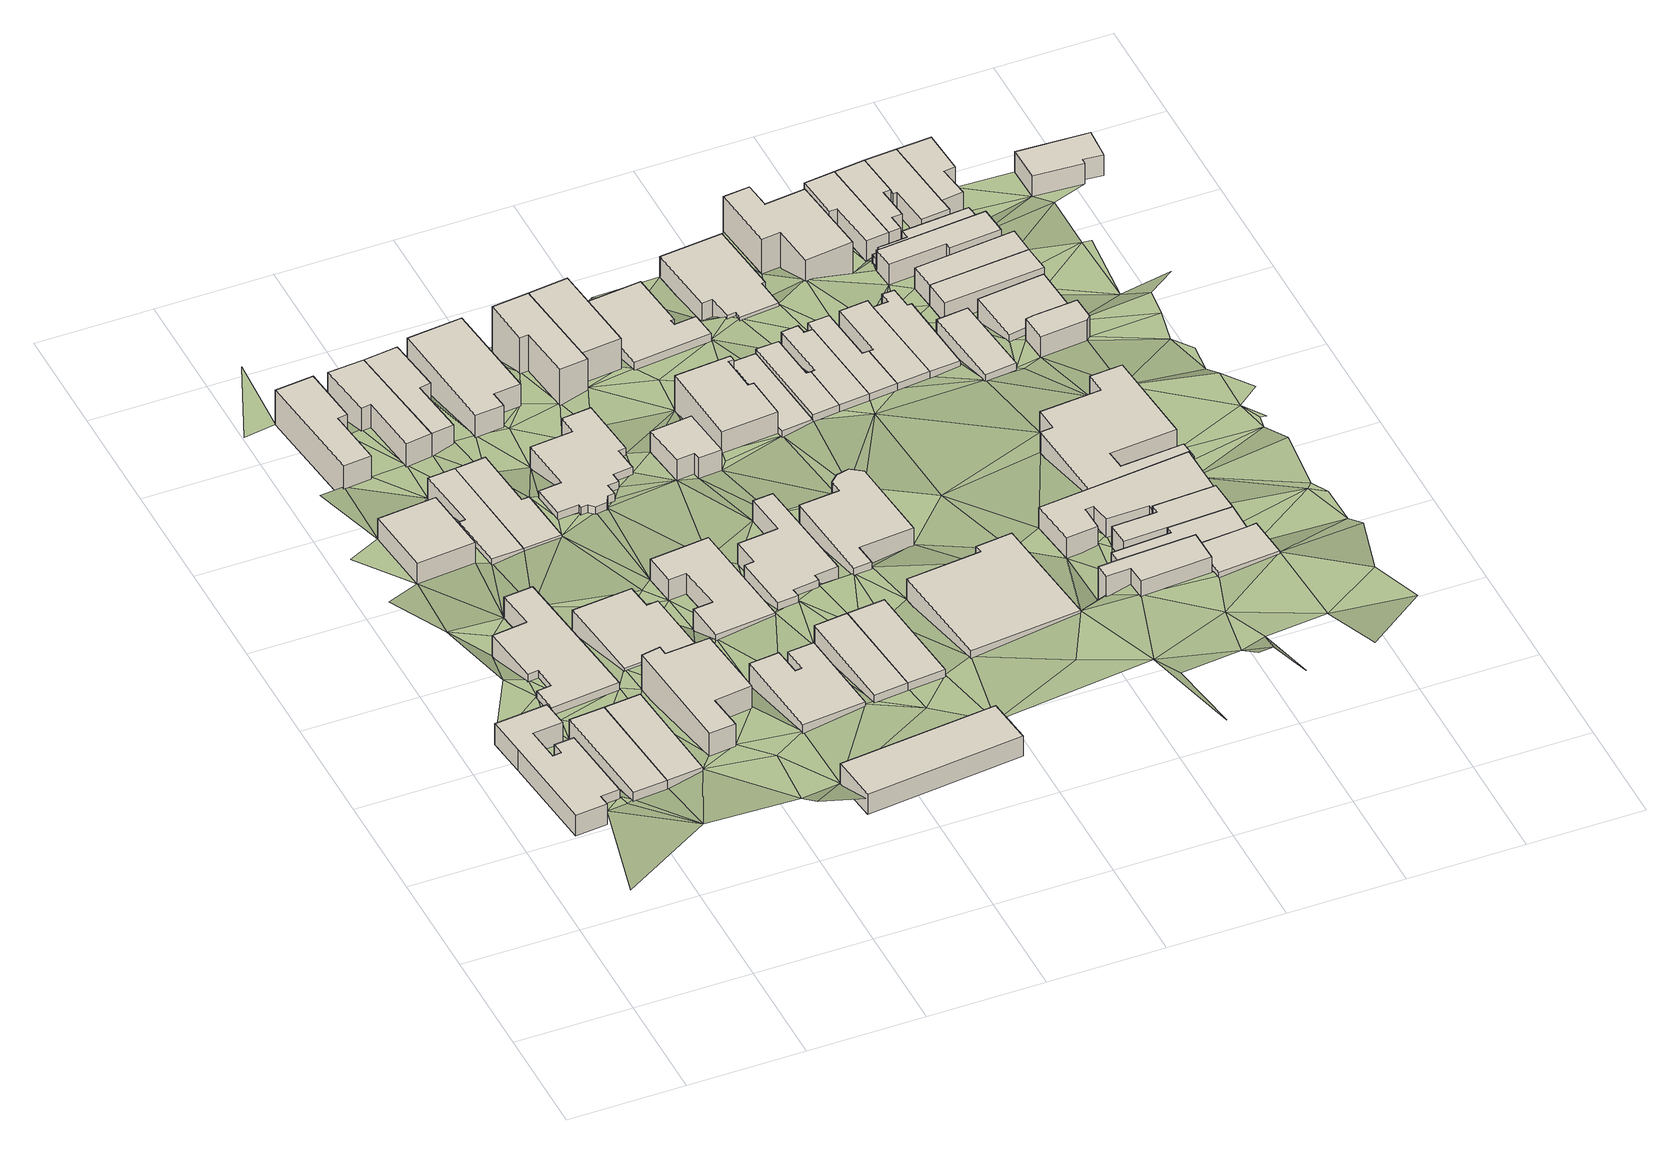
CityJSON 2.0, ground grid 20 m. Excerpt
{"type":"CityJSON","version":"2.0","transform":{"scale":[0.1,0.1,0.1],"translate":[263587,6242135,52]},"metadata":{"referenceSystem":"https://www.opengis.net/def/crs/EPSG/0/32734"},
"CityObjects":{
"building1":{"type":"Building","attributes":{"address":"3 Coronation Road Walmer Estate Cape Town","building":"house","building:levels":1,"building_height":4.1,"plus_code":"4FRW3C8R+6WP","ground_height":64.71,"roof_height":68.81},"geometry":[{"type":"Solid","lod":"1","boundaries":[[[[0,1,2,3]],[[1,4,5,2]],[[4,6,7,5]],[[6,8,9,7]],[[8,10,11,9]],[[10,12,13,11]],[[12,14,15,13]],[[14,16,17,15]],[[16,18,19,17]],[[18,20,21,19]],[[20,22,23,21]],[[22,24,25,23]],[[24,0,3,25]],[[3,2,5,7,9,11,13,15,17,19,21,23,25]],[[24,22,20,18,16,14,12,10,8,6,4,1,0]]]]}]},
"building2":{"type":"Building","attributes":{"address":"5 Coronation Road Walmer Estate Cape Town","building":"house","building:levels":1,"building_height":4.1,"plus_code":"4FRW3C8R+6XV","ground_height":64.71,"roof_height":68.81},"geometry":[{"type":"Solid","lod":"1","boundaries":[[[[26,27,28,29]],[[27,30,31,28]],[[30,32,33,31]],[[32,26,29,33]],[[29,28,31,33]],[[32,30,27,26]]]]}]},
"building3":{"type":"Building","attributes":{"address":"7 Coronation Road Walmer Estate Cape Town","building":"house","building:levels":1,"building_height":4.1,"plus_code":"4FRW3C8R+7X5","ground_height":64.71,"roof_height":68.81},"geometry":[{"type":"Solid","lod":"1","boundaries":[[[[27,26,29,28]],[[26,34,35,29]],[[34,36,37,35]],[[36,27,28,37]],[[28,29,35,37]],[[36,34,26,27]]]]}]},
"building4":{"type":"Building","attributes":{"address":"8 Princess Street Walmer Estate Cape Town","building":"house","building:levels":1,"building_height":4.1,"plus_code":"4FRW3C8R+9X4","ground_height":61.66,"roof_height":65.76},"geometry":[{"type":"Solid","lod":"1","boundaries":[[[[38,39,40,41]],[[39,42,43,40]],[[42,44,45,43]],[[44,46,47,45]],[[46,48,49,47]],[[48,50,51,49]],[[50,52,53,51]],[[52,54,55,53]],[[54,56,57,55]],[[56,38,41,57]],[[41,40,43,45,47,49,51,53,55,57]],[[56,54,52,50,48,46,44,42,39,38]]]]}]},
"building5":{"type":"Building","attributes":{"address":"5 Princess Street Walmer Estate Cape Town","building":"house","building:levels":1,"building_height":4.1,"plus_code":"4FRW3C8R+FXM","ground_height":58.16,"roof_height":62.26},"geometry":[{"type":"Solid","lod":"1","boundaries":[[[[58,59,60,61]],[[59,62,63,60]],[[62,64,65,63]],[[64,58,61,65]],[[61,60,63,65]],[[64,62,59,58]]]]}]},
"building6":{"type":"Building","attributes":{"address":"9 Coronation Road Walmer Estate Cape Town","building":"house","building:levels":2,"building_height":6.9,"plus_code":"4FRW3C8V+72H","ground_height":65.66,"roof_height":72.56},"geometry":[{"type":"Solid","lod":"1","boundaries":[[[[66,67,68,69]],[[67,70,71,68]],[[70,72,73,71]],[[72,74,75,73]],[[74,76,77,75]],[[76,78,79,77]],[[78,80,81,79]],[[80,66,69,81]],[[69,68,71,73,75,77,79,81]],[[80,78,76,74,72,70,67,66]]]]}]},
"building7":{"type":"Building","attributes":{"address":"10 Princess Street Walmer Estate Cape Town","building":"house","building:levels":1,"building_height":4.1,"plus_code":"4FRW3C8V+82X","ground_height":61.66,"roof_height":65.76},"geometry":[{"type":"Solid","lod":"1","boundaries":[[[[82,83,84,85]],[[83,86,87,84]],[[86,88,89,87]],[[88,90,91,89]],[[90,92,93,91]],[[92,82,85,93]],[[85,84,87,89,91,93]],[[92,90,88,86,83,82]]]]}]},
"building8":{"type":"Building","attributes":{"address":"47 Lever Street Walmer Estate Cape Town","building":"house","building:levels":2,"building_height":6.9,"plus_code":"4FRW3C8R+HXJ","ground_height":52.29,"roof_height":59.19},"geometry":[{"type":"Solid","lod":"1","boundaries":[[[[94,95,96,97]],[[95,98,99,96]],[[98,100,101,99]],[[100,102,103,101]],[[102,104,105,103]],[[104,94,97,105]],[[97,96,99,101,103,105]],[[104,102,100,98,95,94]]]]}]},
"building9":{"type":"Building","attributes":{"address":"7 Princess Street Walmer Estate Cape Town","building":"house","building:levels":1,"building_height":4.1,"plus_code":"4FRW3C8V+G26","ground_height":54.96,"roof_height":59.06},"geometry":[{"type":"Solid","lod":"1","boundaries":[[[[106,107,108,109]],[[107,110,111,108]],[[110,112,113,111]],[[112,114,115,113]],[[114,116,117,115]],[[116,106,109,117]],[[109,108,111,113,115,117]],[[116,114,112,110,107,106]]]]}]},
"building10":{"type":"Building","attributes":{"address":"11 Coronation Road Walmer Estate Cape Town","building":"house","building:levels":1,"building_height":4.1,"plus_code":"4FRW3C8V+64R","ground_height":65.66,"roof_height":69.76},"geometry":[{"type":"Solid","lod":"1","boundaries":[[[[118,119,120,121]],[[119,122,123,120]],[[122,124,125,123]],[[124,126,127,125]],[[126,128,129,127]],[[128,130,131,129]],[[130,132,133,131]],[[132,118,121,133]],[[121,120,123,125,127,129,131,133]],[[132,130,128,126,124,122,119,118]]]]}]},
"building11":{"type":"Building","attributes":{"address":"7A Princess Street Walmer Estate Cape Town","building":"house","building:levels":1,"building_height":4.1,"plus_code":"4FRW3C8V+G2G","ground_height":54.96,"roof_height":59.06},"geometry":[{"type":"Solid","lod":"1","boundaries":[[[[107,106,109,108]],[[106,134,135,109]],[[134,136,137,135]],[[136,138,139,137]],[[138,140,141,139]],[[140,107,108,141]],[[108,109,135,137,139,141]],[[140,138,136,134,106,107]]]]}]},
"building12":{"type":"Building","attributes":{"address":"45 Lever Street Walmer Estate Cape Town","building":"house","building:levels":2,"building_height":6.9,"plus_code":"4FRW3C8V+H2R","ground_height":52.29,"roof_height":59.19},"geometry":[{"type":"Solid","lod":"1","boundaries":[[[[142,143,144,145]],[[143,146,147,144]],[[146,148,149,147]],[[148,150,151,149]],[[150,152,153,151]],[[152,142,145,153]],[[145,144,147,149,151,153]],[[152,150,148,146,143,142]]]]}]},
"building13":{"type":"Building","attributes":{"address":"Walmer Estate Cape Town","building":"yes","building:levels":1,"building_height":4.1,"plus_code":"4FRW3C8V+549","ground_height":68.45,"roof_height":72.55},"geometry":[{"type":"Solid","lod":"1","boundaries":[[[[154,155,156,157]],[[155,158,159,156]],[[158,160,161,159]],[[160,154,157,161]],[[157,156,159,161]],[[160,158,155,154]]]]}]},
"building14":{"type":"Building","attributes":{"address":"12 Princess Street Walmer Estate Cape Town","building":"house","building:levels":1,"building_height":4.1,"plus_code":"4FRW3C8V+946","ground_height":62.31,"roof_height":66.41},"geometry":[{"type":"Solid","lod":"1","boundaries":[[[[162,163,164,165]],[[163,166,167,164]],[[166,168,169,167]],[[168,170,171,169]],[[170,172,173,171]],[[172,174,175,173]],[[174,176,177,175]],[[176,162,165,177]],[[165,164,167,169,171,173,175,177]],[[176,174,172,170,168,166,163,162]]]]}]},
"building15":{"type":"Building","attributes":{"address":"43 Lever Street Walmer Estate Cape Town","building":"house","building:levels":2,"building_height":6.9,"plus_code":"4FRW3C8V+H2V","ground_height":52.29,"roof_height":59.19},"geometry":[{"type":"Solid","lod":"1","boundaries":[[[[142,152,153,145]],[[152,178,179,153]],[[178,180,181,179]],[[180,182,183,181]],[[182,184,185,183]],[[184,142,145,185]],[[145,153,179,181,183,185]],[[184,182,180,178,152,142]]]]}]},
"building16":{"type":"Building","attributes":{"address":"13 Coronation Road Walmer Estate Cape Town","building":"house","building:levels":1,"building_height":4.1,"plus_code":"4FRW3C8V+752","ground_height":66.36,"roof_height":70.46},"geometry":[{"type":"Solid","lod":"1","boundaries":[[[[186,187,188,189]],[[187,190,191,188]],[[190,192,193,191]],[[192,186,189,193]],[[189,188,191,193]],[[192,190,187,186]]]]}]},
"building17":{"type":"Building","attributes":{"address":"11 Princess Street Walmer Estate Cape Town","building":"house","building:levels":1,"building_height":4.1,"plus_code":"4FRW3C8V+G39","ground_height":55.88,"roof_height":59.98},"geometry":[{"type":"Solid","lod":"1","boundaries":[[[[194,195,196,197]],[[195,198,199,196]],[[198,200,201,199]],[[200,202,203,201]],[[202,204,205,203]],[[204,206,207,205]],[[206,208,209,207]],[[208,210,211,209]],[[210,212,213,211]],[[212,214,215,213]],[[214,216,217,215]],[[216,218,219,217]],[[218,220,221,219]],[[220,222,223,221]],[[222,224,225,223]],[[224,226,227,225]],[[226,228,229,227]],[[228,230,231,229]],[[230,232,233,231]],[[232,194,197,233]],[[197,196,199,201,203,205,207,209,211,213,215,217,219,221,223,225,227,229,231,233]],[[232,230,228,226,224,222,220,218,216,214,212,210,208,206,204,202,200,198,195,194]]]]}]},
"building18":{"type":"Building","attributes":{"address":"15 Coronation Road Walmer Estate Cape Town","building":"house","building:levels":1,"building_height":4.1,"plus_code":"4FRW3C8V+758","ground_height":66.36,"roof_height":70.46},"geometry":[{"type":"Solid","lod":"1","boundaries":[[[[187,186,189,188]],[[186,234,235,189]],[[234,236,237,235]],[[236,187,188,237]],[[188,189,235,237]],[[236,234,186,187]]]]}]},
"building19":{"type":"Building","attributes":{"address":"41 Lever Street Walmer Estate Cape Town","building":"house","building:levels":2,"building_height":6.9,"plus_code":"4FRW3C8V+J37","ground_height":53,"roof_height":59.9},"geometry":[{"type":"Solid","lod":"1","boundaries":[[[[238,239,240,241]],[[239,242,243,240]],[[242,244,245,243]],[[244,246,247,245]],[[246,248,249,247]],[[248,238,241,249]],[[241,240,243,245,247,249]],[[248,246,244,242,239,238]]]]}]},
"building20":{"type":"Building","attributes":{"address":"14 Princess Street Walmer Estate Cape Town","building":"house","building:levels":1,"building_height":4.1,"plus_code":"4FRW3C8V+95C","ground_height":63.28,"roof_height":67.38},"geometry":[{"type":"Solid","lod":"1","boundaries":[[[[250,251,252,253]],[[251,254,255,252]],[[254,256,257,255]],[[256,258,259,257]],[[258,260,261,259]],[[260,262,263,261]],[[262,264,265,263]],[[264,266,267,265]],[[266,268,269,267]],[[268,270,271,269]],[[270,272,273,271]],[[272,250,253,273]],[[253,252,255,257,259,261,263,265,267,269,271,273]],[[272,270,268,266,264,262,260,258,256,254,251,250]]]]}]},
"building21":{"type":"Building","attributes":{"address":"9A Princess Street Walmer Estate Cape Town","building":"house","building:levels":1,"building_height":4.1,"plus_code":"4FRW3C8V+F5R","ground_height":60.06,"roof_height":64.16},"geometry":[{"type":"Solid","lod":"1","boundaries":[[[[274,275,276,277]],[[275,278,279,276]],[[278,280,281,279]],[[280,282,283,281]],[[282,284,285,283]],[[284,274,277,285]],[[277,276,279,281,283,285]],[[284,282,280,278,275,274]]]]}]},
"building22":{"type":"Building","attributes":{"address":"39 Lever Street Walmer Estate Cape Town","building":"house","building:levels":3,"building_height":9.7,"plus_code":"4FRW3C8V+H4V","ground_height":53,"roof_height":62.7},"geometry":[{"type":"Solid","lod":"1","boundaries":[[[[286,287,288,289]],[[287,290,291,288]],[[290,292,293,291]],[[292,294,295,293]],[[294,296,297,295]],[[296,298,299,297]],[[298,286,289,299]],[[289,288,291,293,295,297,299]],[[298,296,294,292,290,287,286]]]]}]},
"building23":{"type":"Building","attributes":{"address":"16 Princess Street Walmer Estate Cape Town","building":"house","building:levels":1,"building_height":4.1,"plus_code":"4FRW3C8V+96F","ground_height":63.28,"roof_height":67.38},"geometry":[{"type":"Solid","lod":"1","boundaries":[[[[300,301,302,303]],[[301,304,305,302]],[[304,306,307,305]],[[306,308,309,307]],[[308,310,311,309]],[[310,312,313,311]],[[312,314,315,313]],[[314,316,317,315]],[[316,318,319,317]],[[318,300,303,319]],[[303,302,305,307,309,311,313,315,317,319]],[[318,316,314,312,310,308,306,304,301,300]]]]}]},
"building24":{"type":"Building","attributes":{"address":"17 Coronation Road Walmer Estate Cape Town","building":"house","building:levels":1,"building_height":4.1,"plus_code":"4FRW3C8V+77C","ground_height":66.36,"roof_height":70.46},"geometry":[{"type":"Solid","lod":"1","boundaries":[[[[320,321,322,323]],[[321,324,325,322]],[[324,326,327,325]],[[326,328,329,327]],[[328,330,331,329]],[[330,320,323,331]],[[323,322,325,327,329,331]],[[330,328,326,324,321,320]]]]}]},
"building25":{"type":"Building","attributes":{"address":"37 Lever Street Walmer Estate Cape Town","building":"house","building:levels":3,"building_height":9.7,"plus_code":"4FRW3C8V+J49","ground_height":53,"roof_height":62.7},"geometry":[{"type":"Solid","lod":"1","boundaries":[[[[286,298,299,289]],[[298,332,333,299]],[[332,334,335,333]],[[334,286,289,335]],[[289,299,333,335]],[[334,332,298,286]]]]}]},
"building26":{"type":"Building","attributes":{"address":"11 Princess Street Walmer Estate Cape Town","building":"house","building:levels":2,"building_height":6.9,"plus_code":"4FRW3C8V+G55","ground_height":57.05,"roof_height":63.95},"geometry":[{"type":"Solid","lod":"1","boundaries":[[[[336,337,338,339]],[[337,340,341,338]],[[340,342,343,341]],[[342,344,345,343]],[[344,346,347,345]],[[346,348,349,347]],[[348,350,351,349]],[[350,352,353,351]],[[352,336,339,353]],[[339,338,341,343,345,347,349,351,353]],[[352,350,348,346,344,342,340,337,336]]]]}]},
"building27":{"type":"Building","attributes":{"address":"35 Lever Street Walmer Estate Cape Town","building":"house","building:levels":1,"building_height":4.1,"plus_code":"4FRW3C8V+J5H","ground_height":54.08,"roof_height":58.18},"geometry":[{"type":"Solid","lod":"1","boundaries":[[[[354,355,356,357]],[[355,358,359,356]],[[358,360,361,359]],[[360,362,363,361]],[[362,364,365,363]],[[364,366,367,365]],[[366,368,369,367]],[[368,354,357,369]],[[357,356,359,361,363,365,367,369]],[[368,366,364,362,360,358,355,354]]]]}]},
"building28":{"type":"Building","attributes":{"address":"15 Princess Street Walmer Estate Cape Town","building":"house","building:levels":1,"building_height":4.1,"plus_code":"4FRW3C8V+G6G","ground_height":57.05,"roof_height":61.15},"geometry":[{"type":"Solid","lod":"1","boundaries":[[[[370,371,372,373]],[[371,348,374,372]],[[348,346,375,374]],[[346,376,377,375]],[[376,378,379,377]],[[378,337,380,379]],[[337,336,381,380]],[[336,382,383,381]],[[382,384,385,383]],[[384,370,373,385]],[[373,372,374,375,377,379,380,381,383,385]],[[384,382,336,337,378,376,346,348,371,370]]]]}]},
"building29":{"type":"Building","attributes":{"address":"17 Princess Street Walmer Estate Cape Town","building":"house","building:levels":1,"building_height":4.1,"plus_code":"4FRW3C8V+G72","ground_height":57.95,"roof_height":62.05},"geometry":[{"type":"Solid","lod":"1","boundaries":[[[[386,387,388,389]],[[387,390,391,388]],[[390,392,393,391]],[[392,394,395,393]],[[394,396,397,395]],[[396,386,389,397]],[[389,388,391,393,395,397]],[[396,394,392,390,387,386]]]]}]},
"building30":{"type":"Building","attributes":{"address":"21 Coronation Road Walmer Estate Cape Town","building":"house","building:levels":2,"building_height":6.9,"plus_code":"4FRW3C8V+69V","ground_height":67.24,"roof_height":74.14},"geometry":[{"type":"Solid","lod":"1","boundaries":[[[[398,399,400,401]],[[399,402,403,400]],[[402,404,405,403]],[[404,406,407,405]],[[406,408,409,407]],[[408,410,411,409]],[[410,398,401,411]],[[401,400,403,405,407,409,411]],[[410,408,406,404,402,399,398]]]]}]},
"building31":{"type":"Building","attributes":{"address":"19 Princess Street Walmer Estate Cape Town","building":"house","building:levels":1,"building_height":4.1,"plus_code":"4FRW3C8V+G7M","ground_height":57.95,"roof_height":62.05},"geometry":[{"type":"Solid","lod":"1","boundaries":[[[[412,413,414,415]],[[413,416,417,414]],[[416,418,419,417]],[[418,420,421,419]],[[420,422,423,421]],[[422,387,388,423]],[[387,386,389,388]],[[386,412,415,389]],[[415,414,417,419,421,423,388,389]],[[386,387,422,420,418,416,413,412]]]]}]},
"building32":{"type":"Building","attributes":{"address":"33 Lever Street Walmer Estate Cape Town","building":"house","building:levels":1,"building_height":4.1,"plus_code":"4FRW3C8V+J7J","ground_height":54.08,"roof_height":58.18},"geometry":[{"type":"Solid","lod":"1","boundaries":[[[[424,425,426,427]],[[425,428,429,426]],[[428,430,431,429]],[[430,432,433,431]],[[432,434,435,433]],[[434,436,437,435]],[[436,438,439,437]],[[438,440,441,439]],[[440,442,443,441]],[[442,424,427,443]],[[427,426,429,431,433,435,437,439,441,443]],[[442,440,438,436,434,432,430,428,425,424]]]]}]},
"building33":{"type":"Building","attributes":{"address":"21 Princess Street Walmer Estate Cape Town","building":"house","building:levels":1,"building_height":4.1,"plus_code":"4FRW3C8V+G7Q","ground_height":57.95,"roof_height":62.05},"geometry":[{"type":"Solid","lod":"1","boundaries":[[[[444,445,446,447]],[[445,448,449,446]],[[448,450,451,449]],[[450,413,414,451]],[[413,412,415,414]],[[412,452,453,415]],[[452,444,447,453]],[[447,446,449,451,414,415,453]],[[452,412,413,450,448,445,444]]]]}]},
"building34":{"type":"Building","attributes":{"address":"72 Upper Park Road Walmer Estate Cape Town","building":"house","building:levels":1,"building_height":4.1,"plus_code":"4FRW3C8V+798","ground_height":67.97,"roof_height":72.07},"geometry":[{"type":"Solid","lod":"1","boundaries":[[[[454,455,456,457]],[[455,458,459,456]],[[458,460,461,459]],[[460,462,463,461]],[[462,464,465,463]],[[464,466,467,465]],[[466,454,457,467]],[[457,456,459,461,463,465,467]],[[466,464,462,460,458,455,454]]]]}]},
"building35":{"type":"Building","attributes":{"address":"68 Upper Park Road Walmer Estate Cape Town","building":"house","building:levels":1,"building_height":4.1,"plus_code":"4FRW3C8V+89G","ground_height":67.24,"roof_height":71.34},"geometry":[{"type":"Solid","lod":"1","boundaries":[[[[468,469,470,471]],[[469,472,473,470]],[[472,474,475,473]],[[474,476,477,475]],[[476,478,479,477]],[[478,480,481,479]],[[480,482,483,481]],[[482,484,485,483]],[[484,486,487,485]],[[486,468,471,487]],[[471,470,473,475,477,479,481,483,485,487]],[[486,484,482,480,478,476,474,472,469,468]]]]}]},
"building36":{"type":"Building","attributes":{"address":"70 Upper Park Road Walmer Estate Cape Town","building":"house","building:levels":1,"building_height":4.1,"plus_code":"4FRW3C8V+79Q","ground_height":67.97,"roof_height":72.07},"geometry":[{"type":"Solid","lod":"1","boundaries":[[[[460,488,489,461]],[[488,490,491,489]],[[490,492,493,491]],[[492,494,495,493]],[[494,496,497,495]],[[496,462,463,497]],[[462,460,461,463]],[[461,489,491,493,495,497,463]],[[462,496,494,492,490,488,460]]]]}]},
"building37":{"type":"Building","attributes":{"address":"23 Princess Street Walmer Estate Cape Town","building":"house","building:levels":1,"building_height":4.1,"plus_code":"4FRW3C8V+G8M","ground_height":57.95,"roof_height":62.05},"geometry":[{"type":"Solid","lod":"1","boundaries":[[[[498,499,500,501]],[[499,502,503,500]],[[502,504,505,503]],[[504,444,447,505]],[[444,452,453,447]],[[452,506,507,453]],[[506,498,501,507]],[[501,500,503,505,447,453,507]],[[506,452,444,504,502,499,498]]]]}]},
"building38":{"type":"Building","attributes":{"address":"74 Upper Park Road Walmer Estate Cape Town","building":"house","building:levels":1,"building_height":4.1,"plus_code":"4FRW3C8V+6CV","ground_height":67.97,"roof_height":72.07},"geometry":[{"type":"Solid","lod":"1","boundaries":[[[[458,455,456,459]],[[455,508,509,456]],[[508,510,511,509]],[[510,512,513,511]],[[512,458,459,513]],[[459,456,509,511,513]],[[512,510,508,455,458]]]]}]},
"building39":{"type":"Building","attributes":{"address":"25 Princess Street Walmer Estate Cape Town","building":"house","building:levels":1,"building_height":4.1,"plus_code":"4FRW3C8V+G8H","ground_height":57.95,"roof_height":62.05},"geometry":[{"type":"Solid","lod":"1","boundaries":[[[[498,506,507,501]],[[506,514,515,507]],[[514,516,517,515]],[[516,518,519,517]],[[518,520,521,519]],[[520,522,523,521]],[[522,524,525,523]],[[524,498,501,525]],[[501,507,515,517,519,521,523,525]],[[524,522,520,518,516,514,506,498]]]]}]},
"building40":{"type":"Building","attributes":{"address":"20 Princess Street Walmer Estate Cape Town","building":"house","building:levels":1,"building_height":4.1,"plus_code":"4FRW3C8V+99H","ground_height":64.78,"roof_height":68.88},"geometry":[{"type":"Solid","lod":"1","boundaries":[[[[526,527,528,529]],[[527,530,531,528]],[[530,532,533,531]],[[532,534,535,533]],[[534,536,537,535]],[[536,538,539,537]],[[538,540,541,539]],[[540,542,543,541]],[[542,544,545,543]],[[544,546,547,545]],[[546,548,549,547]],[[548,526,529,549]],[[529,528,531,533,535,537,539,541,543,545,547,549]],[[548,546,544,542,540,538,536,534,532,530,527,526]]]]}]},
"building41":{"type":"Building","attributes":{"address":"31 Lever Street Walmer Estate Cape Town","building":"house","building:levels":2,"building_height":6.9,"plus_code":"4FRW3C8V+J8V","ground_height":54.93,"roof_height":61.83},"geometry":[{"type":"Solid","lod":"1","boundaries":[[[[550,551,552,553]],[[551,554,555,552]],[[554,556,557,555]],[[556,558,559,557]],[[558,560,561,559]],[[560,562,563,561]],[[562,564,565,563]],[[564,550,553,565]],[[553,552,555,557,559,561,563,565]],[[564,562,560,558,556,554,551,550]]]]}]},
"building42":{"type":"Building","attributes":{"address":"27 Princess Street Walmer Estate Cape Town","building":"house","building:levels":1,"building_height":4.1,"plus_code":"4FRW3C8V+G93","ground_height":58.44,"roof_height":62.54},"geometry":[{"type":"Solid","lod":"1","boundaries":[[[[566,567,568,569]],[[567,570,571,568]],[[570,572,573,571]],[[572,566,569,573]],[[569,568,571,573]],[[572,570,567,566]]]]}]},
"building43":{"type":"Building","attributes":{"address":"29 Lever Street Walmer Estate Cape Town","building":"house","building:levels":1,"building_height":4.1,"plus_code":"4FRW3C8V+J9M","ground_height":55.48,"roof_height":59.58},"geometry":[{"type":"Solid","lod":"1","boundaries":[[[[574,575,576,577]],[[575,578,579,576]],[[578,580,581,579]],[[580,582,583,581]],[[582,584,585,583]],[[584,574,577,585]],[[577,576,579,581,583,585]],[[584,582,580,578,575,574]]]]}]},
"building44":{"type":"Building","attributes":{"address":"66A Upper Park Road Walmer Estate Cape Town","building":"house","building:levels":1,"building_height":4.1,"plus_code":"4FRW3C8V+FCW","ground_height":61.55,"roof_height":65.65},"geometry":[{"type":"Solid","lod":"1","boundaries":[[[[586,587,588,589]],[[587,590,591,588]],[[590,592,593,591]],[[592,594,595,593]],[[594,596,597,595]],[[596,586,589,597]],[[589,588,591,593,595,597]],[[596,594,592,590,587,586]]]]}]},
"building45":{"type":"Building","attributes":{"address":"66 Upper Park Road Walmer Estate Cape Town","building":"house","building:levels":1,"building_height":4.1,"plus_code":"4FRW3C8V+GC7","ground_height":58.44,"roof_height":62.54},"geometry":[{"type":"Solid","lod":"1","boundaries":[[[[598,599,600,601]],[[599,602,603,600]],[[602,604,605,603]],[[604,606,607,605]],[[606,608,609,607]],[[608,598,601,609]],[[601,600,603,605,607,609]],[[608,606,604,602,599,598]]]]}]},
"building46":{"type":"Building","attributes":{"address":"Upper Park Road Walmer Estate Cape Town","building":"house","building:levels":1,"building_height":4.1,"plus_code":"4FRW3C8V+HC2","ground_height":58.44,"roof_height":62.54},"geometry":[{"type":"Solid","lod":"1","boundaries":[[[[610,611,612,613]],[[611,614,615,612]],[[614,616,617,615]],[[616,610,613,617]],[[613,612,615,617]],[[616,614,611,610]]]]}]},
"building47":{"type":"Building","attributes":{"address":"60 Upper Park Road Walmer Estate Cape Town","building":"house","building:levels":1,"building_height":4.1,"plus_code":"4FRW3C8V+H9X","ground_height":58.44,"roof_height":62.54},"geometry":[{"type":"Solid","lod":"1","boundaries":[[[[618,619,620,621]],[[619,622,623,620]],[[622,624,625,623]],[[624,626,627,625]],[[626,628,629,627]],[[628,630,631,629]],[[630,618,621,631]],[[621,620,623,625,627,629,631]],[[630,628,626,624,622,619,618]]]]}]},
"building48":{"type":"Building","attributes":{"address":"62 Upper Park Road Walmer Estate Cape Town","building":"house","building:levels":1,"building_height":4.1,"plus_code":"4FRW3C8V+HC6","ground_height":58.44,"roof_height":62.54},"geometry":[{"type":"Solid","lod":"1","boundaries":[[[[611,610,613,612]],[[610,632,633,613]],[[632,634,635,633]],[[634,611,612,635]],[[612,613,633,635]],[[634,632,610,611]]]]}]},
"building49":{"type":"Building","attributes":{"address":"27 Lever Street Walmer Estate Cape Town","building":"house","building:levels":1,"building_height":4.1,"plus_code":"4FRW3C8V+J9W","ground_height":55.48,"roof_height":59.58},"geometry":[{"type":"Solid","lod":"1","boundaries":[[[[636,574,577,637]],[[574,584,585,577]],[[584,638,639,585]],[[638,640,641,639]],[[640,642,643,641]],[[642,644,645,643]],[[644,646,647,645]],[[646,636,637,647]],[[637,577,585,639,641,643,645,647]],[[646,644,642,640,638,584,574,636]]]]}]},
"building50":{"type":"Building","attributes":{"address":"58 Upper Park Road Walmer Estate Cape Town","building":"house","building:levels":1,"building_height":4.1,"plus_code":"4FRW3C8V+J95","ground_height":55.48,"roof_height":59.58},"geometry":[{"type":"Solid","lod":"1","boundaries":[[[[648,649,650,651]],[[649,652,653,650]],[[652,654,655,653]],[[654,656,657,655]],[[656,658,659,657]],[[658,660,661,659]],[[660,662,663,661]],[[662,648,651,663]],[[651,650,653,655,657,659,661,663]],[[662,660,658,656,654,652,649,648]]]]}]},
"building51":{"type":"Building","attributes":{"address":"25 Lever Street Walmer Estate Cape Town","building":"house","building:levels":1,"building_height":4.1,"plus_code":"4FRW3C8V+MC6","ground_height":55.48,"roof_height":59.58},"geometry":[{"type":"Solid","lod":"1","boundaries":[[[[664,636,637,665]],[[636,646,647,637]],[[646,666,667,647]],[[666,668,669,667]],[[668,670,671,669]],[[670,672,673,671]],[[672,674,675,673]],[[674,664,665,675]],[[665,637,647,667,669,671,673,675]],[[674,672,670,668,666,646,636,664]]]]}]},
"building52":{"type":"Building","attributes":{"address":"23 Lever Street Walmer Estate Cape Town","building":"house","building:levels":1,"building_height":4.1,"plus_code":"4FRW3C8V+MC8","ground_height":55.48,"roof_height":59.58},"geometry":[{"type":"Solid","lod":"1","boundaries":[[[[664,674,675,665]],[[674,676,677,675]],[[676,678,679,677]],[[678,680,681,679]],[[680,682,683,681]],[[682,664,665,683]],[[665,675,677,679,681,683]],[[682,680,678,676,674,664]]]]}]},
"building53":{"type":"Building","attributes":{"address":"19 Lever Street Walmer Estate Cape Town","building":"house","building:levels":1,"building_height":4.1,"plus_code":"4FRW3C8V+JGJ","ground_height":55.81,"roof_height":59.91},"geometry":[{"type":"Solid","lod":"1","boundaries":[[[[684,685,686,687]],[[685,688,689,686]],[[688,690,691,689]],[[690,692,693,691]],[[692,694,695,693]],[[694,684,687,695]],[[687,686,689,691,693,695]],[[694,692,690,688,685,684]]]]}]},
"terrain1":{"type":"TINRelief","geometry":[{"type":"CompositeSurface","lod":"1","boundaries":[[[696,697,698]],[[699,700,698]],[[10,16,14]],[[10,14,12]],[[698,701,699]],[[697,701,698]],[[701,702,699]],[[18,16,10]],[[699,702,8]],[[701,697,702]],[[8,18,10]],[[22,20,703]],[[8,702,30]],[[704,22,703]],[[705,702,697]],[[8,30,18]],[[18,30,20]],[[30,706,20]],[[706,707,20]],[[20,707,703]],[[706,30,27]],[[708,705,697]],[[703,709,704]],[[44,704,709]],[[44,710,704]],[[709,703,711]],[[711,712,709]],[[713,707,706]],[[714,710,44]],[[715,708,697]],[[58,716,710]],[[706,27,713]],[[39,710,714]],[[714,44,42]],[[58,710,39]],[[708,717,36]],[[36,713,27]],[[718,58,64]],[[717,708,719]],[[39,714,42]],[[717,80,36]],[[36,80,713]],[[720,708,715]],[[708,720,719]],[[721,713,80]],[[59,58,39]],[[721,83,713]],[[722,64,723]],[[80,78,721]],[[155,715,724]],[[713,83,38]],[[39,38,725]],[[715,155,720]],[[726,719,727]],[[155,724,728]],[[59,39,725]],[[729,719,720]],[[110,723,64]],[[74,78,76]],[[721,78,730]],[[727,719,729]],[[110,64,62]],[[720,155,729]],[[38,83,731]],[[732,59,725]],[[59,732,62]],[[733,725,38]],[[94,734,735]],[[730,78,74]],[[723,110,736]],[[732,737,62]],[[727,729,132]],[[737,110,62]],[[727,132,74]],[[738,736,739]],[[74,740,730]],[[132,740,74]],[[731,741,38]],[[733,38,742]],[[729,155,743]],[[110,744,736]],[[739,736,744]],[[104,745,94]],[[730,740,746]],[[740,132,746]],[[38,741,742]],[[747,748,731]],[[739,744,749]],[[143,104,739]],[[107,744,110]],[[739,749,143]],[[730,172,748]],[[172,730,746]],[[745,104,143]],[[132,130,746]],[[750,749,744]],[[166,731,748]],[[741,731,166]],[[748,172,166]],[[744,107,751]],[[155,752,743]],[[124,130,128]],[[126,124,128]],[[745,143,142]],[[163,741,166]],[[742,741,163]],[[170,166,172]],[[751,107,753]],[[177,746,130]],[[168,166,170]],[[754,742,755]],[[130,124,190]],[[753,756,754]],[[753,757,751]],[[758,754,755]],[[755,742,759]],[[760,752,155]],[[743,761,762]],[[163,763,742]],[[124,762,190]],[[752,761,743]],[[177,130,190]],[[763,759,742]],[[761,190,762]],[[759,764,755]],[[754,200,753]],[[200,754,758]],[[753,765,757]],[[766,763,163]],[[767,768,757]],[[752,769,761]],[[200,758,770]],[[757,765,767]],[[200,765,753]],[[771,759,763]],[[163,162,766]],[[177,772,260]],[[190,773,177]],[[177,773,772]],[[765,238,767]],[[260,162,177]],[[238,774,767]],[[200,775,765]],[[190,187,773]],[[769,752,776]],[[777,778,766]],[[779,765,775]],[[256,162,260]],[[256,260,258]],[[752,760,776]],[[777,780,781]],[[773,187,782]],[[775,200,195]],[[783,784,773]],[[766,162,280]],[[777,766,280]],[[200,198,195]],[[779,775,785]],[[782,783,773]],[[786,779,785]],[[162,256,251]],[[236,782,187]],[[787,780,788]],[[280,780,777]],[[760,789,776]],[[195,790,775]],[[791,238,248]],[[280,162,251]],[[790,785,775]],[[788,780,280]],[[251,256,254]],[[792,783,782]],[[272,793,783]],[[236,776,789]],[[782,236,792]],[[794,788,795]],[[783,792,272]],[[278,795,788]],[[278,788,280]],[[796,248,785]],[[194,790,195]],[[790,796,785]],[[236,789,328]],[[792,236,328]],[[251,284,280]],[[789,760,797]],[[287,248,796]],[[282,280,284]],[[310,272,792]],[[796,790,798]],[[284,251,250]],[[250,272,310]],[[790,194,799]],[[792,328,800]],[[287,286,248]],[[250,274,284]],[[194,795,350]],[[278,350,795]],[[310,306,250]],[[799,194,350]],[[350,278,275]],[[801,797,760]],[[800,802,316]],[[304,274,250]],[[800,328,803]],[[274,804,805]],[[805,275,274]],[[799,806,807]],[[310,308,306]],[[789,797,808]],[[250,306,304]],[[805,350,275]],[[809,806,799]],[[804,274,810]],[[799,350,811]],[[803,802,800]],[[812,803,328]],[[809,799,811]],[[805,804,810]],[[274,304,810]],[[355,806,809]],[[806,355,813]],[[814,805,810]],[[810,304,815]],[[797,801,808]],[[350,371,811]],[[816,802,803]],[[817,801,818]],[[813,355,819]],[[820,821,802]],[[371,350,348]],[[811,822,809]],[[815,823,810]],[[802,816,820]],[[344,824,825]],[[824,344,342]],[[826,344,825]],[[801,827,808]],[[815,821,828]],[[811,371,822]],[[344,826,376]],[[346,344,376]],[[829,402,808]],[[819,355,354]],[[808,474,816]],[[830,801,817]],[[827,829,808]],[[474,808,402]],[[828,823,815]],[[828,821,820]],[[831,832,833]],[[816,472,820]],[[371,394,822]],[[472,816,474]],[[829,827,834]],[[832,835,833]],[[827,801,836]],[[466,474,402]],[[454,466,402]],[[425,819,354]],[[830,836,801]],[[833,837,354]],[[828,838,823]],[[833,835,837]],[[394,420,822]],[[822,839,835]],[[474,466,840]],[[841,830,842]],[[392,843,844]],[[835,839,837]],[[392,420,394]],[[354,837,425]],[[845,392,844]],[[839,822,846]],[[420,846,822]],[[828,847,838]],[[392,845,420]],[[472,536,820]],[[840,466,494]],[[466,496,494]],[[837,839,848]],[[830,841,849]],[[850,849,841]],[[839,846,851]],[[830,849,836]],[[852,827,836]],[[853,840,494]],[[853,854,840]],[[496,466,464]],[[532,828,820]],[[855,854,853]],[[828,856,847]],[[857,827,852]],[[846,420,858]],[[858,420,418]],[[450,418,416]],[[853,494,490]],[[472,859,536]],[[416,413,450]],[[496,464,462]],[[532,820,536]],[[858,418,450]],[[860,846,858]],[[849,861,836]],[[494,492,490]],[[858,450,448]],[[862,853,490]],[[857,852,455]],[[856,828,863]],[[445,444,448]],[[860,858,502]],[[864,859,472]],[[852,836,865]],[[866,867,860]],[[502,858,448]],[[502,444,504]],[[448,444,502]],[[532,863,828]],[[860,868,866]],[[836,861,865]],[[860,502,868]],[[866,558,869]],[[532,536,534]],[[863,870,856]],[[868,558,866]],[[869,558,556]],[[868,502,499]],[[560,558,868]],[[871,870,863]],[[499,498,524]],[[872,873,861]],[[522,499,524]],[[864,540,859]],[[624,868,499]],[[546,544,542]],[[460,458,874]],[[863,567,871]],[[863,532,527]],[[875,865,861]],[[624,499,522]],[[876,871,567]],[[877,876,878]],[[532,530,527]],[[868,622,879]],[[522,878,624]],[[622,868,624]],[[880,881,863]],[[614,876,567]],[[611,878,876]],[[875,861,873]],[[863,527,880]],[[546,542,548]],[[540,864,488]],[[882,874,865]],[[611,876,614]],[[624,878,634]],[[614,567,566]],[[883,460,874]],[[634,878,611]],[[883,488,460]],[[884,879,622]],[[884,622,619]],[[881,880,592]],[[582,879,884]],[[566,881,885]],[[550,879,578]],[[527,592,880]],[[578,879,582]],[[865,875,886]],[[883,540,488]],[[885,881,590]],[[614,566,604]],[[887,582,884]],[[884,888,887]],[[881,592,590]],[[885,604,566]],[[580,578,582]],[[526,592,527]],[[626,624,634]],[[584,582,887]],[[882,865,886]],[[882,883,874]],[[885,590,889]],[[889,590,587]],[[890,542,540]],[[887,654,584]],[[548,542,890]],[[891,540,883]],[[628,626,634]],[[592,526,594]],[[604,616,614]],[[654,652,584]],[[638,584,652]],[[892,526,548]],[[540,891,893]],[[640,638,642]],[[638,652,670]],[[882,894,883]],[[628,634,632]],[[883,894,891]],[[890,540,893]],[[638,670,642]],[[892,548,890]],[[642,666,644]],[[642,670,668]],[[616,604,602]],[[642,668,666]],[[646,644,666]],[[895,594,526]],[[652,649,670]],[[896,526,892]],[[895,596,594]],[[897,526,896]],[[632,630,628]],[[895,526,897]],[[649,672,670]],[[898,892,890]],[[899,586,596]],[[898,900,892]],[[586,901,602]],[[618,630,632]],[[674,672,676]],[[896,892,902]],[[602,901,616]],[[899,596,895]],[[676,672,649]],[[610,616,903]],[[904,586,899]],[[904,901,586]],[[895,897,905]],[[610,903,632]],[[678,676,680]],[[903,616,901]],[[649,618,688]],[[632,906,618]],[[649,688,676]],[[688,680,676]],[[903,906,632]],[[901,907,903]],[[908,901,904]],[[688,618,906]],[[680,688,685]],[[688,906,690]],[[684,909,685]]]}]}
},
"vertices":[
[25,271,127],[80,277,127],[80,277,168],[25,271,168],[78,297,127],[78,297,168],[111,300,127],[111,300,168],[97,440,127],[97,440,168],[63,437,127],[63,437,168],[65,416,127],[65,416,168],[50,414,127],[50,414,168],[44,475,127],[44,475,168],[96,480,127],[96,480,168],[91,528,127],[91,528,168],[0,519,127],[0,519,168],[7,449,127],[7,449,168],
[186,290,127],[168,487,127],[168,487,168],[186,290,168],[108,482,127],[108,482,168],[127,285,127],[127,285,168],
[248,296,127],[248,296,168],[231,493,127],[231,493,168],
[198,823,97],[148,818,97],[148,818,138],[198,823,138],[156,750,97],[156,750,138],[95,743,97],[95,743,138],[107,637,97],[107,637,138],[126,639,97],[126,639,138],[130,599,97],[130,599,138],[104,596,97],[104,596,138],[109,550,97],[109,550,138],[227,563,97],[227,563,138],
[76,982,62],[177,991,62],[177,991,103],[76,982,103],[165,1113,62],[165,1113,103],[64,1103,62],[64,1103,103],
[271,324,137],[317,329,137],[317,329,206],[271,324,206],[310,392,137],[310,392,206],[376,401,137],[376,401,206],[363,530,137],[363,530,206],[286,524,137],[286,524,206],[285,541,137],[285,541,206],[252,535,137],[252,535,206],
[334,758,97],[231,748,97],[231,748,138],[334,758,138],[247,590,97],[247,590,138],[370,602,97],[370,602,138],[359,715,97],[359,715,138],[339,713,97],[339,713,138],
[59,1476,3],[82,1270,3],[82,1270,72],[59,1476,72],[130,1275,3],[130,1275,72],[119,1377,3],[119,1377,72],[136,1379,3],[136,1379,72],[125,1483,3],[125,1483,72],
[254,983,30],[235,1198,30],[235,1198,71],[254,983,71],[188,1194,30],[188,1194,71],[200,1081,30],[200,1081,71],[189,1080,30],[189,1080,71],[200,980,30],[200,980,71],
[423,315,137],[532,326,137],[532,326,178],[423,315,178],[517,486,137],[517,486,178],[472,482,137],[472,482,178],[476,438,137],[476,438,178],[464,437,137],[464,437,178],[459,486,137],[459,486,178],[407,481,137],[407,481,178],
[320,989,30],[320,989,71],[311,1091,30],[311,1091,71],[298,1090,30],[298,1090,71],[288,1203,30],[288,1203,71],
[211,1487,3],[149,1482,3],[149,1482,72],[211,1487,72],[161,1384,3],[161,1384,72],[178,1386,3],[178,1386,72],[190,1279,3],[190,1279,72],[235,1286,3],[235,1286,72],
[697,209,165],[425,180,165],[425,180,205],[697,209,205],[434,97,165],[434,97,205],[706,126,165],[706,126,205],
[487,814,103],[385,803,103],[385,803,144],[487,814,144],[391,747,103],[391,747,144],[422,750,103],[422,750,144],[431,672,103],[431,672,144],[397,669,103],[397,669,144],[404,599,103],[404,599,144],[508,610,103],[508,610,144],
[274,1291,3],[274,1291,72],[262,1392,3],[262,1392,72],[282,1395,3],[282,1395,72],[270,1494,3],[270,1494,72],
[606,333,144],[588,521,144],[588,521,185],[606,333,185],[531,515,144],[531,515,185],[547,327,144],[547,327,185],
[478,1235,39],[427,1230,39],[427,1230,80],[478,1235,80],[430,1195,39],[430,1195,80],[356,1188,39],[356,1188,80],[365,1092,39],[365,1092,80],[326,1088,39],[326,1088,80],[332,1030,39],[332,1030,80],[368,1033,39],[368,1033,80],[368,1026,39],[368,1026,80],[380,1027,39],[380,1027,80],[390,1018,39],[390,1018,80],[410,1021,39],[410,1021,80],[417,1034,39],[417,1034,80],[429,1035,39],[429,1035,80],[427,1057,39],[427,1057,80],[446,1059,39],[446,1059,80],[445,1077,39],[445,1077,80],[479,1081,39],[479,1081,80],[475,1125,39],[475,1125,80],[488,1127,39],[488,1127,80],
[671,339,144],[671,339,185],[653,527,144],[653,527,185],
[289,1499,10],[310,1290,10],[310,1290,79],[289,1499,79],[359,1295,10],[359,1295,79],[356,1325,10],[356,1325,79],[403,1330,10],[403,1330,79],[384,1509,10],[384,1509,79],
[614,858,113],[579,855,113],[579,855,154],[614,858,154],[587,779,113],[587,779,154],[517,772,113],[517,772,154],[522,723,113],[522,723,154],[505,721,113],[505,721,154],[516,619,113],[516,619,154],[552,623,113],[552,623,154],[550,638,113],[550,638,154],[595,643,113],[595,643,154],[594,656,113],[594,656,154],[635,660,113],[635,660,154],
[600,1018,81],[590,1110,81],[590,1110,122],[600,1018,122],[518,1102,81],[518,1102,122],[527,1024,81],[527,1024,122],[558,1027,81],[558,1027,122],[560,1014,81],[560,1014,122],
[487,1491,10],[424,1484,10],[424,1484,107],[487,1491,107],[433,1400,10],[433,1400,107],[447,1401,10],[447,1401,107],[458,1307,10],[458,1307,107],[507,1312,10],[507,1312,107],[505,1329,10],[505,1329,107],
[763,850,113],[743,864,113],[743,864,154],[763,850,154],[721,859,113],[721,859,154],[707,846,113],[707,846,154],[709,823,113],[709,823,154],[640,817,113],[640,817,154],[655,647,113],[655,647,154],[686,649,113],[686,649,154],[682,688,113],[682,688,154],[777,697,113],[777,697,154],
[916,383,144],[894,592,144],[894,592,185],[916,383,185],[831,585,144],[831,585,185],[833,571,144],[833,571,185],[704,558,144],[704,558,185],[724,363,144],[724,363,185],
[573,1336,10],[573,1336,107],[556,1499,10],[556,1499,107],
[715,1067,50],[709,1144,50],[709,1144,120],[715,1067,120],[699,1144,50],[699,1144,120],[694,1206,50],[694,1206,120],[703,1206,50],[703,1206,120],[703,1213,50],[703,1213,120],[702,1217,50],[702,1217,120],[606,1209,50],[606,1209,120],[618,1059,50],[618,1059,120],
[676,1495,21],[573,1484,21],[573,1484,62],[676,1495,62],[590,1325,21],[590,1325,62],[725,1340,21],[725,1340,62],[720,1386,21],[720,1386,62],[682,1382,21],[682,1382,62],[681,1392,21],[681,1392,62],[687,1393,21],[687,1393,62],
[754,1238,50],[702,1234,50],[702,1234,91],[754,1238,91],[702,1217,91],[703,1213,91],[711,1214,50],[711,1214,91],[717,1145,50],[717,1145,91],[709,1144,91],[715,1067,91],[717,1055,50],[717,1055,91],[770,1060,50],[770,1060,91],
[817,1066,60],[809,1155,60],[809,1155,100],[817,1066,100],[801,1155,60],[801,1155,100],[793,1240,60],[793,1240,100],[754,1238,60],[754,1238,100],[770,1060,60],[770,1060,100],
[1131,436,152],[1008,430,152],[1008,430,221],[1131,436,221],[965,427,152],[965,427,221],[967,401,152],[967,401,221],[1008,403,152],[1008,403,221],[1010,370,152],[1010,370,221],[1132,378,152],[1132,378,221],
[869,1071,60],[852,1245,60],[852,1245,100],[869,1071,100],[837,1244,60],[837,1244,100],[835,1262,60],[835,1262,100],[806,1259,60],[806,1259,100],[816,1156,60],[816,1156,100],
[835,1548,21],[727,1537,21],[727,1537,62],[835,1548,62],[740,1410,21],[740,1410,62],[759,1412,21],[759,1412,62],[764,1368,21],[764,1368,62],[779,1369,21],[779,1369,62],[780,1356,21],[780,1356,62],[848,1363,21],[848,1363,62],[843,1416,21],[843,1416,62],[849,1417,21],[849,1417,62],
[909,1164,60],[898,1163,60],[898,1163,100],[909,1164,100],[888,1265,60],[888,1265,100],[851,1262,60],[851,1262,100],[918,1076,60],[918,1076,100],
[1008,430,160],[1131,436,160],[1131,436,201],[1008,430,201],[1219,443,160],[1219,443,201],[1219,495,160],[1219,495,201],[1108,490,160],[1108,490,201],[1109,477,160],[1109,477,201],[1006,471,160],[1006,471,201],
[1216,551,152],[1214,649,152],[1214,649,193],[1216,551,193],[952,622,152],[952,622,193],[962,539,152],[962,539,193],[1016,544,152],[1016,544,193],[1015,588,152],[1015,588,193],[1030,590,152],[1030,590,193],[1035,555,152],[1035,555,193],[1107,556,152],[1107,556,193],[1108,546,152],[1108,546,193],
[1216,551,160],[1216,551,201],[1108,546,160],[1108,546,201],[1109,530,160],[1109,530,201],[1032,527,160],[1032,527,201],[1034,487,160],[1034,487,201],
[957,1256,60],[956,1273,60],[956,1273,100],[957,1256,100],[906,1268,60],[906,1268,100],[917,1164,60],[917,1164,100],[975,1082,60],[975,1082,100],
[1137,362,160],[1137,362,201],[1242,371,160],[1242,371,201],[1236,445,160],[1236,445,201],
[1027,1085,60],[1027,1085,100],[1014,1239,60],[1014,1239,100],[1007,1239,60],[1007,1239,100],[1003,1279,60],[1003,1279,100],[982,1278,60],[982,1278,100],[984,1258,60],[984,1258,100],
[1216,903,128],[1160,899,128],[1160,899,169],[1216,903,169],[1163,862,128],[1163,862,169],[1056,853,128],[1056,853,169],[1059,811,128],[1059,811,169],[1038,809,128],[1038,809,169],[1051,647,128],[1051,647,169],[1229,661,128],[1229,661,169],[1226,695,128],[1226,695,169],[1117,686,128],[1117,686,169],[1114,720,128],[1114,720,169],[1230,730,128],[1230,730,169],
[976,1554,29],[906,1546,29],[906,1546,98],[976,1554,98],[901,1593,29],[901,1593,98],[855,1588,29],[855,1588,98],[868,1472,29],[868,1472,98],[900,1476,29],[900,1476,98],[908,1400,29],[908,1400,98],[992,1410,29],[992,1410,98],
[1086,1190,64],[1031,1184,64],[1031,1184,105],[1086,1190,105],[1046,1035,64],[1046,1035,105],[1101,1041,64],[1101,1041,105],
[1044,1597,35],[991,1591,35],[991,1591,76],[1044,1597,76],[999,1514,35],[999,1514,76],[1013,1515,35],[1013,1515,76],[1022,1428,35],[1022,1428,76],[1062,1432,35],[1062,1432,76],
[1231,1106,95],[1155,1100,95],[1155,1100,136],[1231,1106,136],[1141,1097,95],[1141,1097,136],[1145,1049,95],[1145,1049,136],[1226,1057,95],[1226,1057,136],[1233,1064,95],[1233,1064,136],
[1155,1100,64],[1231,1106,64],[1231,1106,105],[1155,1100,105],[1224,1216,64],[1224,1216,105],[1108,1203,64],[1108,1203,105],[1118,1106,64],[1118,1106,105],[1155,1112,64],[1155,1112,105],
[1227,1278,64],[1055,1263,64],[1055,1263,105],[1227,1278,105],[1059,1215,64],[1059,1215,105],[1231,1230,64],[1231,1230,105],
[1203,1387,64],[1020,1371,64],[1020,1371,105],[1203,1387,105],[1014,1371,64],[1014,1371,105],[1017,1332,64],[1017,1332,105],[1117,1341,64],[1117,1341,105],[1118,1330,64],[1118,1330,105],[1207,1338,64],[1207,1338,105],
[1224,1327,64],[1224,1327,105],[1050,1309,64],[1050,1309,105],
[1097,1603,35],[1097,1603,76],[1083,1435,35],[1083,1435,76],[1080,1463,35],[1080,1463,76],[1098,1464,35],[1098,1464,76],[1092,1522,35],[1092,1522,76],[1105,1523,35],[1105,1523,76],
[1203,1387,35],[1197,1437,35],[1197,1437,76],[1203,1387,76],[1081,1427,35],[1081,1427,76],[1083,1411,35],[1083,1411,76],[1032,1407,35],[1032,1407,76],[1032,1397,35],[1032,1397,76],[1018,1395,35],[1018,1395,76],[1020,1371,35],[1020,1371,76],
[1152,1607,35],[1152,1607,76],[1105,1512,35],[1105,1512,76],[1111,1513,35],[1111,1513,76],[1119,1440,35],[1119,1440,76],[1169,1445,35],[1169,1445,76],[1166,1468,35],[1166,1468,76],
[1204,1473,35],[1204,1473,76],[1197,1530,35],[1197,1530,76],[1217,1532,35],[1217,1532,76],[1212,1611,35],[1212,1611,76],
[1437,1520,38],[1313,1525,38],[1313,1525,79],[1437,1520,79],[1314,1462,38],[1314,1462,79],[1399,1456,38],[1399,1456,79],[1400,1466,38],[1400,1466,79],[1434,1463,38],[1434,1463,79],
[23,60,184],[187,157,184],[80,277,154],[111,300,154],[78,297,154],[115,280,154],[127,285,154],[104,596,127],[73,652,127],[186,290,154],[115,530,127],[109,550,127],[248,296,165],[107,637,127],[55,823,97],[130,599,127],[126,639,127],[227,563,127],[115,785,97],[357,172,165],[20,961,62],[271,324,165],[7,1076,62],[317,329,165],[364,280,165],[247,590,137],[41,1267,30],[82,1270,30],[362,121,197],[200,980,62],[310,392,165],[376,401,165],[434,97,197],[423,315,165],[370,602,137],[334,758,103],[189,1080,62],[254,983,69],[67,1621,3],[4,1468,3],[130,1275,30],[200,1081,62],[119,1377,30],[136,1379,30],[364,530,137],[364,785,103],[320,989,69],[532,326,174],[190,1279,30],[115,1535,3],[404,599,137],[339,713,103],[359,715,103],[161,1384,30],[178,1386,30],[235,1286,30],[613,280,174],[288,1203,39],[311,1091,69],[332,1030,69],[298,1090,69],[274,1291,39],[326,1088,69],[368,1026,69],[697,209,174],[547,327,174],[517,486,144],[390,1018,69],[368,1033,69],[310,1290,39],[410,1021,69],[282,1395,39],[262,1392,39],[606,333,174],[365,1092,69],[380,1027,69],[516,619,144],[552,623,144],[270,1494,10],[364,1285,39],[671,339,174],[429,1035,69],[417,1034,69],[359,1295,39],[446,1059,69],[427,1057,69],[613,530,144],[595,643,144],[550,638,144],[403,1330,39],[356,1325,39],[445,1077,69],[479,1081,69],[724,363,174],[458,1307,39],[364,1535,10],[655,647,144],[594,656,144],[475,1125,69],[488,1127,69],[433,1400,39],[862,280,184],[447,1401,39],[507,1312,50],[686,649,144],[971,233,184],[777,697,121],[831,585,152],[613,1035,81],[618,1059,81],[573,1336,50],[505,1329,50],[916,383,184],[590,1325,50],[717,1055,81],[613,1285,50],[833,571,152],[556,1499,21],[715,1067,81],[743,864,121],[894,592,152],[991,176,194],[993,8,230],[613,1535,21],[862,785,121],[763,850,121],[725,1340,50],[770,1060,90],[699,1144,81],[709,1144,81],[717,1145,81],[1010,370,194],[862,1035,90],[967,401,184],[1097,187,194],[681,1392,50],[682,1382,50],[687,1393,50],[1008,403,194],[720,1386,50],[1111,280,194],[740,1410,29],[817,1066,90],[764,1368,60],[1016,544,160],[1128,136,230],[1102,133,230],[801,1155,90],[809,1155,90],[816,1156,90],[780,1356,60],[869,1071,90],[759,1412,29],[1144,203,194],[1151,66,230],[779,1369,60],[1137,362,194],[1035,555,160],[1015,588,160],[1030,590,160],[918,1076,90],[1132,378,194],[862,1285,60],[1051,647,160],[848,1363,60],[1250,208,199],[1107,556,160],[1046,1035,95],[1214,649,160],[1242,371,199],[849,1417,29],[843,1416,29],[908,1400,60],[835,1548,29],[975,1082,90],[1027,1085,95],[1270,75,238],[1393,192,199],[1236,445,162],[1360,280,199],[1014,1239,64],[1007,1239,64],[1003,1279,64],[992,1410,35],[1111,1035,95],[1101,1041,95],[1386,440,162],[1360,530,162],[1018,1395,64],[1118,1106,95],[1404,421,162],[1032,1407,64],[1032,1397,64],[1155,1112,95],[1372,724,130],[1369,539,162],[1360,785,130],[1381,651,162],[1385,510,162],[1341,1005,98],[1362,867,130],[1362,919,98],[1376,748,130],[1354,1067,98],[1387,746,130],[1329,1165,67],[1400,816,130],[1325,1301,67],[1359,1117,98],[1367,971,98],[1339,1435,38],[1341,1299,67],[1407,1150,98],[1360,1535,38]
]}
